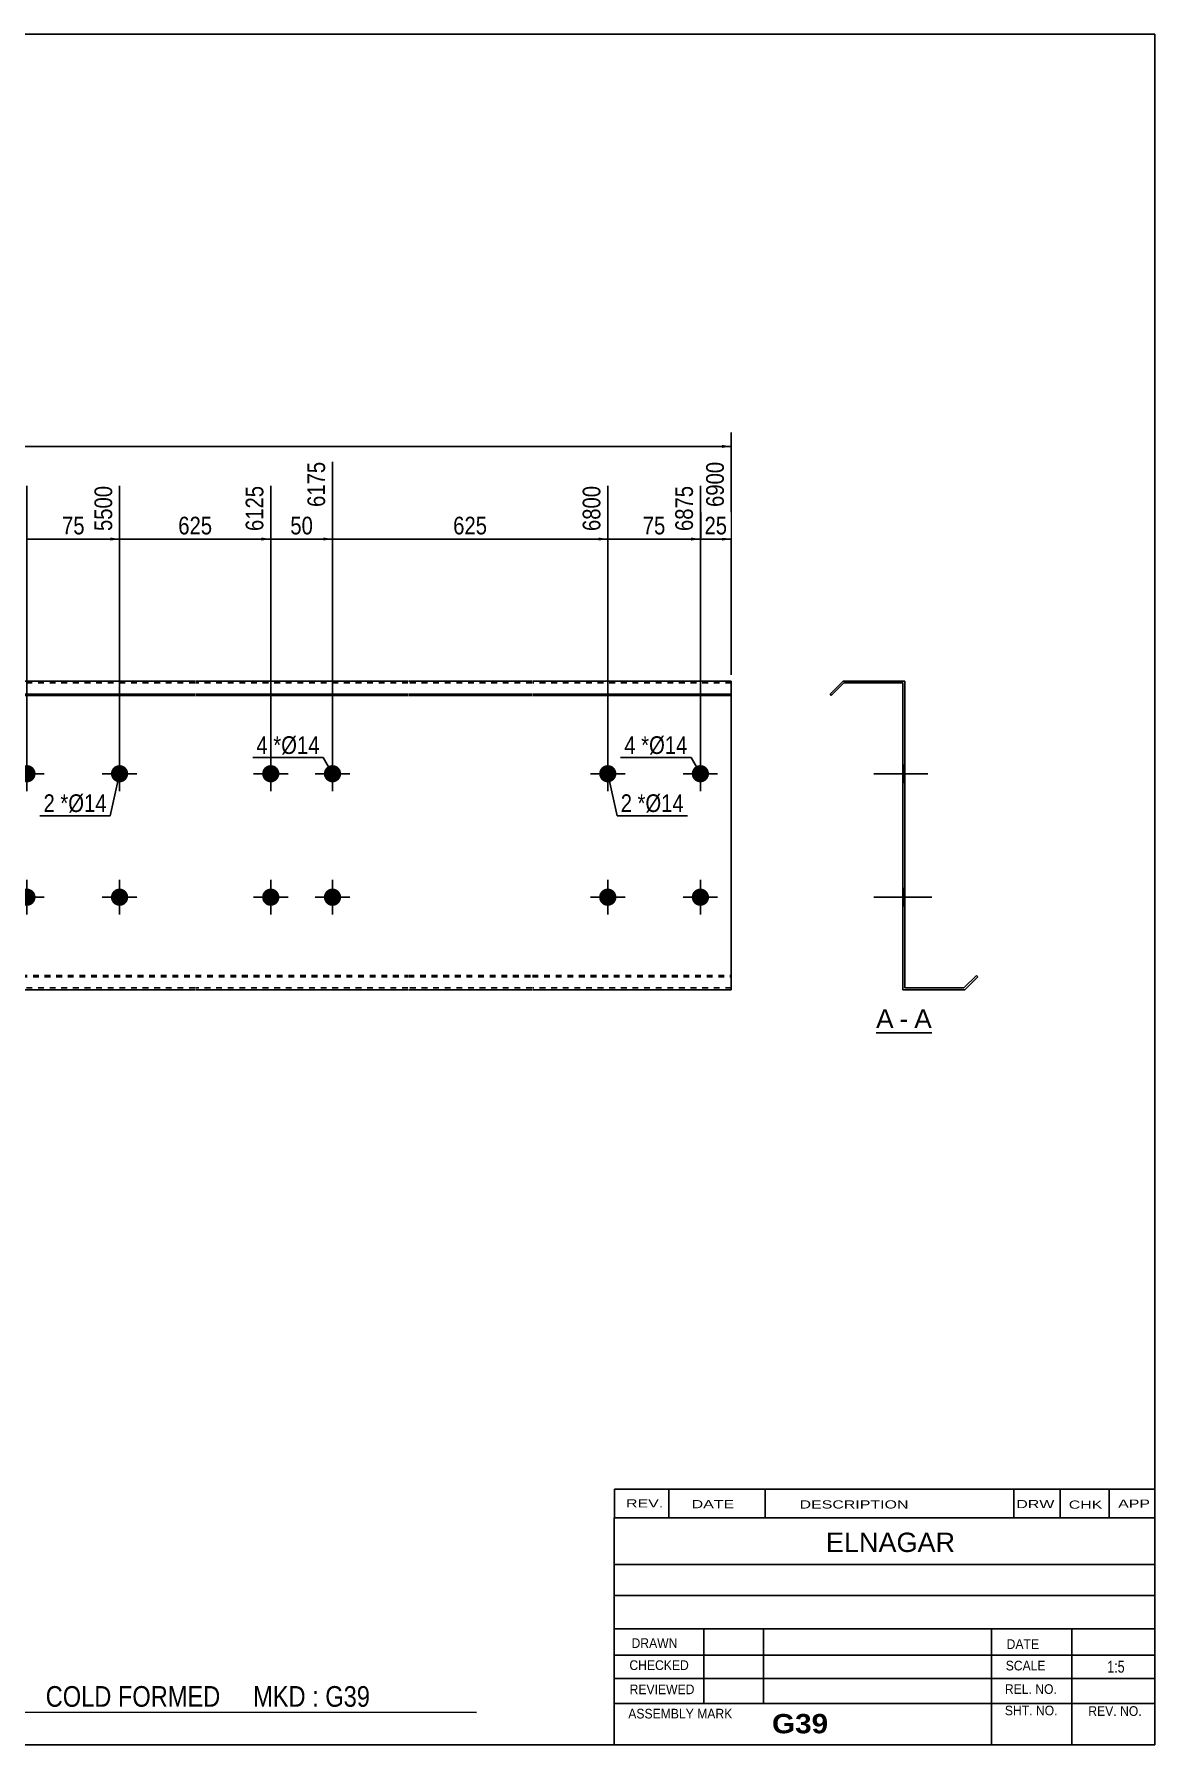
# Model space of a CAD drawing. Header units: millimetres. Extents: x -81 to 321, y -147 to 130.
# Drawn here: x 139.7 to 321.2, y -147.2 to 129.8 of the extents above; entities that cross this region are included whole.
import ezdxf

# ---------------------------------------------------------------- set-up
doc = ezdxf.new("R2010")
doc.units = ezdxf.units.MM
doc.linetypes.add('DXK_LINE_DOT1', pattern=[1.8814, 0.9407, -0.9407])
doc.styles.add('Arial', font='ARIAL.TTF', dxfattribs={"height": 0.2})
doc.styles.add('Arial Bold', font='ARIALBD.TTF', dxfattribs={"height": 0.2})
doc.styles.add('Arial Narrow', font='ARIALN.TTF', dxfattribs={"height": 0.2})

# ---------------------------------------------------------------- blocks, each defined once
blk = doc.blocks.new('Unknown-627006830-1792')
at = {"color": 5, "linetype": 'Continuous'}
for p, q in [((321.25, 129.75), (-78.75, 129.75)), ((-78.75, 129.75), (-78.75, -147.25)), ((321.25, -147.25), (321.25, 129.75)), ((-78.75, -147.25), (321.25, -147.25))]:
    blk.add_line(p, q, dxfattribs=at)
at = {"color": 174, "linetype": 'Continuous', "style": 'Arial'}
blk.add_text('Tekla structures', height=1.9102, rotation=90, dxfattribs=at).set_placement((-79.25, -146.75))
blk = doc.blocks.new('Unknown-627006830-12 - 1237')
at = {"color": 7, "linetype": 'Continuous'}
blk.add_line((276.1, -31.95), (285.13, -31.95), dxfattribs=at)
at = {"color": 0, "linetype": 'Continuous'}
blk.add_wipeout([(278.94, -31.2), (278.94, -28), (276.1, -28), (276.1, -31.2)], dxfattribs=at)
blk.add_wipeout([(281.32, -31.2), (281.32, -28), (279.9, -28), (279.9, -31.2)], dxfattribs=at)
at = {"color": 96, "linetype": 'Continuous', "style": 'Arial'}
blk.add_text('A', height=3.06, dxfattribs=at).set_placement((276.1, -31.2))
at = {"color": 0, "linetype": 'Continuous'}
blk.add_wipeout([(285.13, -31.2), (285.13, -28), (282.28, -28), (282.28, -31.2)], dxfattribs=at)
at = {"color": 96, "linetype": 'Continuous', "style": 'Arial'}
for s, p in [('-', (279.9, -31.2)), ('A', (282.28, -31.2))]:
    blk.add_text(s, height=3.06, dxfattribs=at).set_placement(p)
blk = doc.blocks.new('Part-627006830-1218 - 1203')
at = {"color": 2, "linetype": 'Continuous'}
for p, q in [((0, 25), (0, -25)), ((32.19, 25), (0, 25)), ((52.29, 25), (32.29, 25)), ((86.78, 25), (52.39, 25)), ((126.27, 25), (86.88, 25)), ((165.76, 25), (126.37, 25)), ((200.25, 25), (165.86, 25)), ((220.35, 25), (200.35, 25)), ((252.64, 25), (220.45, 25)), ((252.64, 25), (252.64, -25)), ((0, 22.88), (32.19, 22.88)), ((0, 22.67), (32.19, 22.67)), ((32.29, 22.88), (52.29, 22.88)), ((32.29, 22.67), (52.29, 22.67)), ((52.39, 22.88), (86.78, 22.88)), ((52.39, 22.67), (86.78, 22.67)), ((86.88, 22.88), (126.27, 22.88)), ((86.88, 22.67), (126.27, 22.67)), ((126.37, 22.88), (165.76, 22.88)), ((126.37, 22.67), (165.76, 22.67)), ((165.86, 22.88), (200.25, 22.88)), ((165.86, 22.67), (200.25, 22.67)), ((200.35, 22.88), (220.35, 22.88)), ((200.35, 22.67), (220.35, 22.67)), ((220.45, 22.88), (252.64, 22.88)), ((220.45, 22.67), (252.64, 22.67)), ((32.19, -25), (0, -25)), ((52.29, -25), (32.29, -25)), ((86.78, -25), (52.39, -25)), ((126.27, -25), (86.88, -25)), ((165.76, -25), (126.37, -25)), ((200.25, -25), (165.86, -25)), ((220.35, -25), (200.35, -25)), ((252.64, -25), (220.45, -25))]:
    blk.add_line(p, q, dxfattribs=at)
at = {"color": 7, "linetype": 'DXK_LINE_DOT1'}
for p, q in [((32.19, 24.7), (0, 24.7)), ((52.29, 24.7), (32.29, 24.7)), ((86.78, 24.7), (52.39, 24.7)), ((126.27, 24.7), (86.88, 24.7)), ((165.76, 24.7), (126.37, 24.7)), ((200.25, 24.7), (165.86, 24.7)), ((220.35, 24.7), (200.35, 24.7)), ((252.64, 24.7), (220.45, 24.7)), ((0, -22.67), (32.19, -22.67)), ((0, -22.88), (32.19, -22.88)), ((32.19, -24.7), (0, -24.7)), ((32.29, -22.67), (52.29, -22.67)), ((32.29, -22.88), (52.29, -22.88)), ((52.29, -24.7), (32.29, -24.7)), ((52.39, -22.67), (86.78, -22.67)), ((52.39, -22.88), (86.78, -22.88)), ((86.78, -24.7), (52.39, -24.7)), ((86.88, -22.67), (126.27, -22.67)), ((86.88, -22.88), (126.27, -22.88)), ((126.27, -24.7), (86.88, -24.7)), ((126.37, -22.67), (165.76, -22.67)), ((126.37, -22.88), (165.76, -22.88)), ((165.76, -24.7), (126.37, -24.7)), ((165.86, -22.67), (200.25, -22.67)), ((165.86, -22.88), (200.25, -22.88)), ((200.25, -24.7), (165.86, -24.7)), ((200.35, -22.67), (220.35, -22.67)), ((200.35, -22.88), (220.35, -22.88)), ((220.35, -24.7), (200.35, -24.7)), ((220.45, -22.67), (252.64, -22.67)), ((220.45, -22.88), (252.64, -22.88)), ((252.64, -24.7), (220.45, -24.7))]:
    blk.add_line(p, q, dxfattribs=at)
blk = doc.blocks.new('Bolt-627006830-1221 - 1203')
at = {"linetype": 'Continuous'}
for points in [[(139.96, -10, -1), (137.16, -10, -1)], [(249.04, -10, -1), (246.24, -10, -1)]]:
    blk.add_hatch(color=3, dxfattribs=at).paths.add_polyline_path(points)
at = {"color": 3, "linetype": 'Continuous'}
for p, q in [((138.56, -7.2), (138.56, -12.8)), ((247.64, -7.2), (247.64, -12.8)), ((141.36, -10), (135.76, -10)), ((250.44, -10), (244.84, -10))]:
    blk.add_line(p, q, dxfattribs=at)
blk = doc.blocks.new('Bolt-627006830-1222 - 1203')
at = {"linetype": 'Continuous'}
for points in [[(139.96, 10, -1), (137.16, 10, -1)], [(249.04, 10, -1), (246.24, 10, -1)]]:
    blk.add_hatch(color=3, dxfattribs=at).paths.add_polyline_path(points)
at = {"color": 3, "linetype": 'Continuous'}
for p, q in [((138.56, 12.8), (138.56, 7.2)), ((247.64, 12.8), (247.64, 7.2)), ((141.36, 10), (135.76, 10)), ((250.44, 10), (244.84, 10))]:
    blk.add_line(p, q, dxfattribs=at)
blk = doc.blocks.new('Bolt-627006830-1228 - 1203')
at = {"linetype": 'Continuous'}
for points in [[(179.45, 10, -1), (176.65, 10, -1)], [(189.45, 10, -1), (186.65, 10, -1)], [(179.45, -10, -1), (176.65, -10, -1)], [(189.45, -10, -1), (186.65, -10, -1)]]:
    blk.add_hatch(color=3, dxfattribs=at).paths.add_polyline_path(points)
at = {"color": 3, "linetype": 'Continuous'}
for p, q in [((178.05, 12.8), (178.05, 7.2)), ((188.05, 12.8), (188.05, 7.2)), ((175.25, 10), (180.85, 10)), ((185.25, 10), (190.85, 10)), ((178.05, -7.2), (178.05, -12.8)), ((188.05, -7.2), (188.05, -12.8)), ((175.25, -10), (180.85, -10)), ((185.25, -10), (190.85, -10))]:
    blk.add_line(p, q, dxfattribs=at)
blk = doc.blocks.new('Bolt-627006830-1229 - 1203')
at = {"linetype": 'Continuous'}
blk.add_hatch(color=3, dxfattribs=at).paths.add_polyline_path([(154.96, -10, -1), (152.16, -10, -1)])
at = {"color": 3, "linetype": 'Continuous'}
for p, q in [((153.56, -7.2), (153.56, -12.8)), ((150.76, -10), (156.36, -10))]:
    blk.add_line(p, q, dxfattribs=at)
blk = doc.blocks.new('Bolt-627006830-1230 - 1203')
at = {"linetype": 'Continuous'}
blk.add_hatch(color=3, dxfattribs=at).paths.add_polyline_path([(234.04, -10, -1), (231.24, -10, -1)])
at = {"color": 3, "linetype": 'Continuous'}
for p, q in [((232.64, -7.2), (232.64, -12.8)), ((229.84, -10), (235.44, -10))]:
    blk.add_line(p, q, dxfattribs=at)
blk = doc.blocks.new('Bolt-627006830-1231 - 1203')
at = {"linetype": 'Continuous'}
blk.add_hatch(color=3, dxfattribs=at).paths.add_polyline_path([(234.04, 10, -1), (231.24, 10, -1)])
at = {"color": 3, "linetype": 'Continuous'}
for p, q in [((232.64, 12.8), (232.64, 7.2)), ((235.44, 10), (229.84, 10))]:
    blk.add_line(p, q, dxfattribs=at)
blk = doc.blocks.new('Bolt-627006830-1232 - 1203')
at = {"linetype": 'Continuous'}
blk.add_hatch(color=3, dxfattribs=at).paths.add_polyline_path([(154.96, 10, -1), (152.16, 10, -1)])
at = {"color": 3, "linetype": 'Continuous'}
for p, q in [((153.56, 12.8), (153.56, 7.2)), ((156.36, 10), (150.76, 10))]:
    blk.add_line(p, q, dxfattribs=at)
blk = doc.blocks.new('Bolt-627006830-1240 - 1237')
at = {"linetype": 'Continuous'}
blk.add_hatch(color=3, dxfattribs=at).paths.add_polyline_path([(280.76, -11.4), (280.76, -8.6), (280.46, -8.6), (280.46, -11.4)])
blk.add_hatch(color=3, dxfattribs=at).paths.add_polyline_path([(280.76, -11.4), (280.76, -8.6), (280.46, -8.6), (280.46, -11.4)])
at = {"color": 3, "linetype": 'Continuous'}
for p, q in [((282.36, -10), (275.76, -10)), ((282.36, -10), (275.76, -10)), ((280.76, -8.6), (280.46, -8.6)), ((280.76, -8.6), (280.46, -8.6)), ((280.76, -11.4), (280.46, -11.4)), ((280.76, -11.4), (280.46, -11.4))]:
    blk.add_line(p, q, dxfattribs=at)
blk = doc.blocks.new('Part-627006830-1239 - 1237')
at = {"color": 2, "linetype": 'Continuous'}
for p, q in [((270.76, 25), (268.64, 22.88)), ((270.76, 25), (280.76, 25)), ((280.76, -24.7), (280.76, 25)), ((268.64, 22.88), (268.85, 22.67)), ((270.88, 24.7), (268.85, 22.67)), ((270.88, 24.7), (280.46, 24.7)), ((280.46, 24.7), (280.46, -25)), ((290.34, -24.7), (280.76, -24.7)), ((290.34, -24.7), (292.37, -22.67)), ((290.46, -25), (292.58, -22.88)), ((292.58, -22.88), (292.37, -22.67)), ((290.46, -25), (280.46, -25))]:
    blk.add_line(p, q, dxfattribs=at)
blk = doc.blocks.new('Bolt-627006830-1241 - 1237')
at = {"linetype": 'Continuous'}
blk.add_hatch(color=3, dxfattribs=at).paths.add_polyline_path([(280.76, 8.6), (280.76, 11.4), (280.46, 11.4), (280.46, 8.6)])
blk.add_hatch(color=3, dxfattribs=at).paths.add_polyline_path([(280.76, 8.6), (280.76, 11.4), (280.46, 11.4), (280.46, 8.6)])
at = {"color": 3, "linetype": 'Continuous'}
for p, q in [((280.76, 11.4), (280.46, 11.4)), ((280.76, 11.4), (280.46, 11.4)), ((282.36, 10), (275.76, 10)), ((282.36, 10), (275.76, 10)), ((280.76, 8.6), (280.46, 8.6)), ((280.76, 8.6), (280.46, 8.6))]:
    blk.add_line(p, q, dxfattribs=at)
blk = doc.blocks.new('Bolt-627006830-1242 - 1237')
at = {"linetype": 'Continuous'}
blk.add_hatch(color=3, dxfattribs=at).paths.add_polyline_path([(280.76, -11.4), (280.76, -8.6), (280.46, -8.6), (280.46, -11.4)])
blk.add_hatch(color=3, dxfattribs=at).paths.add_polyline_path([(280.76, -11.4), (280.76, -8.6), (280.46, -8.6), (280.46, -11.4)])
at = {"color": 3, "linetype": 'Continuous'}
for p, q in [((282.36, -10), (275.76, -10)), ((282.36, -10), (275.76, -10)), ((280.76, -8.6), (280.46, -8.6)), ((280.76, -8.6), (280.46, -8.6)), ((280.76, -11.4), (280.46, -11.4)), ((280.76, -11.4), (280.46, -11.4))]:
    blk.add_line(p, q, dxfattribs=at)
blk = doc.blocks.new('Bolt-627006830-1243 - 1237')
at = {"linetype": 'Continuous'}
blk.add_hatch(color=3, dxfattribs=at).paths.add_polyline_path([(280.76, 8.6), (280.76, 11.4), (280.46, 11.4), (280.46, 8.6)])
blk.add_hatch(color=3, dxfattribs=at).paths.add_polyline_path([(280.76, 8.6), (280.76, 11.4), (280.46, 11.4), (280.46, 8.6)])
at = {"color": 3, "linetype": 'Continuous'}
for p, q in [((280.76, 11.4), (280.46, 11.4)), ((280.76, 11.4), (280.46, 11.4)), ((282.36, 10), (275.76, 10)), ((282.36, 10), (275.76, 10)), ((280.76, 8.6), (280.46, 8.6)), ((280.76, 8.6), (280.46, 8.6))]:
    blk.add_line(p, q, dxfattribs=at)
blk = doc.blocks.new('Bolt-627006830-1244 - 1237')
at = {"linetype": 'Continuous'}
for points in [[(280.76, 8.6), (280.76, 11.4), (280.46, 11.4), (280.46, 8.6)], [(280.76, 8.6), (280.76, 11.4), (280.46, 11.4), (280.46, 8.6)], [(280.76, -11.4), (280.76, -8.6), (280.46, -8.6), (280.46, -11.4)], [(280.76, -11.4), (280.76, -8.6), (280.46, -8.6), (280.46, -11.4)]]:
    blk.add_hatch(color=3, dxfattribs=at).paths.add_polyline_path(points)
at = {"color": 3, "linetype": 'Continuous'}
for p, q in [((280.46, 11.4), (280.76, 11.4)), ((280.46, 11.4), (280.76, 11.4)), ((277.86, 10), (284.46, 10)), ((277.86, 10), (284.46, 10)), ((280.46, 8.6), (280.76, 8.6)), ((280.46, 8.6), (280.76, 8.6)), ((277.86, -10), (284.46, -10)), ((277.86, -10), (284.46, -10)), ((280.46, -8.6), (280.76, -8.6)), ((280.46, -8.6), (280.76, -8.6)), ((280.46, -11.4), (280.76, -11.4)), ((280.46, -11.4), (280.76, -11.4))]:
    blk.add_line(p, q, dxfattribs=at)
blk = doc.blocks.new('Bolt-627006830-1245 - 1237')
at = {"linetype": 'Continuous'}
blk.add_hatch(color=3, dxfattribs=at).paths.add_polyline_path([(280.76, -11.4), (280.76, -8.6), (280.46, -8.6), (280.46, -11.4)])
at = {"color": 3, "linetype": 'Continuous'}
for p, q in [((278.56, -10), (285.16, -10)), ((280.46, -8.6), (280.76, -8.6)), ((280.46, -11.4), (280.76, -11.4))]:
    blk.add_line(p, q, dxfattribs=at)
blk = doc.blocks.new('Bolt-627006830-1246 - 1237')
at = {"linetype": 'Continuous'}
blk.add_hatch(color=3, dxfattribs=at).paths.add_polyline_path([(280.76, -11.4), (280.76, -8.6), (280.46, -8.6), (280.46, -11.4)])
at = {"color": 3, "linetype": 'Continuous'}
for p, q in [((278.56, -10), (285.16, -10)), ((280.46, -8.6), (280.76, -8.6)), ((280.46, -11.4), (280.76, -11.4))]:
    blk.add_line(p, q, dxfattribs=at)
blk = doc.blocks.new('Bolt-627006830-1247 - 1237')
at = {"linetype": 'Continuous'}
blk.add_hatch(color=3, dxfattribs=at).paths.add_polyline_path([(280.76, 8.6), (280.76, 11.4), (280.46, 11.4), (280.46, 8.6)])
at = {"color": 3, "linetype": 'Continuous'}
for p, q in [((280.76, 11.4), (280.46, 11.4)), ((282.36, 10), (275.76, 10)), ((280.76, 8.6), (280.46, 8.6))]:
    blk.add_line(p, q, dxfattribs=at)
blk = doc.blocks.new('Bolt-627006830-1248 - 1237')
at = {"linetype": 'Continuous'}
blk.add_hatch(color=3, dxfattribs=at).paths.add_polyline_path([(280.76, 8.6), (280.76, 11.4), (280.46, 11.4), (280.46, 8.6)])
at = {"color": 3, "linetype": 'Continuous'}
for p, q in [((280.76, 11.4), (280.46, 11.4)), ((282.36, 10), (275.76, 10)), ((280.76, 8.6), (280.46, 8.6))]:
    blk.add_line(p, q, dxfattribs=at)
blk = doc.blocks.new('Bolt-627006830-1249 - 1237')
at = {"linetype": 'Continuous'}
for points in [[(280.76, 8.6), (280.76, 11.4), (280.46, 11.4), (280.46, 8.6)], [(280.76, 8.6), (280.76, 11.4), (280.46, 11.4), (280.46, 8.6)], [(280.76, -11.4), (280.76, -8.6), (280.46, -8.6), (280.46, -11.4)], [(280.76, -11.4), (280.76, -8.6), (280.46, -8.6), (280.46, -11.4)]]:
    blk.add_hatch(color=3, dxfattribs=at).paths.add_polyline_path(points)
at = {"color": 3, "linetype": 'Continuous'}
for p, q in [((280.46, 11.4), (280.76, 11.4)), ((280.46, 11.4), (280.76, 11.4)), ((277.86, 10), (284.46, 10)), ((277.86, 10), (284.46, 10)), ((280.46, 8.6), (280.76, 8.6)), ((280.46, 8.6), (280.76, 8.6)), ((277.86, -10), (284.46, -10)), ((277.86, -10), (284.46, -10)), ((280.46, -8.6), (280.76, -8.6)), ((280.46, -8.6), (280.76, -8.6)), ((280.46, -11.4), (280.76, -11.4)), ((280.46, -11.4), (280.76, -11.4))]:
    blk.add_line(p, q, dxfattribs=at)
blk = doc.blocks.new('Bolt-627006830-1250 - 1237')
at = {"linetype": 'Continuous'}
blk.add_hatch(color=3, dxfattribs=at).paths.add_polyline_path([(280.76, -11.4), (280.76, -8.6), (280.46, -8.6), (280.46, -11.4)])
at = {"color": 3, "linetype": 'Continuous'}
for p, q in [((278.56, -10), (285.16, -10)), ((280.46, -8.6), (280.76, -8.6)), ((280.46, -11.4), (280.76, -11.4))]:
    blk.add_line(p, q, dxfattribs=at)
blk = doc.blocks.new('Bolt-627006830-1251 - 1237')
at = {"linetype": 'Continuous'}
blk.add_hatch(color=3, dxfattribs=at).paths.add_polyline_path([(280.76, -11.4), (280.76, -8.6), (280.46, -8.6), (280.46, -11.4)])
at = {"color": 3, "linetype": 'Continuous'}
for p, q in [((278.56, -10), (285.16, -10)), ((280.46, -8.6), (280.76, -8.6)), ((280.46, -11.4), (280.76, -11.4))]:
    blk.add_line(p, q, dxfattribs=at)
blk = doc.blocks.new('Bolt-627006830-1252 - 1237')
at = {"linetype": 'Continuous'}
blk.add_hatch(color=3, dxfattribs=at).paths.add_polyline_path([(280.76, 8.6), (280.76, 11.4), (280.46, 11.4), (280.46, 8.6)])
at = {"color": 3, "linetype": 'Continuous'}
for p, q in [((280.76, 11.4), (280.46, 11.4)), ((282.36, 10), (275.76, 10)), ((280.76, 8.6), (280.46, 8.6))]:
    blk.add_line(p, q, dxfattribs=at)
blk = doc.blocks.new('Bolt-627006830-1253 - 1237')
at = {"linetype": 'Continuous'}
blk.add_hatch(color=3, dxfattribs=at).paths.add_polyline_path([(280.76, 8.6), (280.76, 11.4), (280.46, 11.4), (280.46, 8.6)])
at = {"color": 3, "linetype": 'Continuous'}
for p, q in [((280.76, 11.4), (280.46, 11.4)), ((282.36, 10), (275.76, 10)), ((280.76, 8.6), (280.46, 8.6))]:
    blk.add_line(p, q, dxfattribs=at)
blk = doc.blocks.new('StraightDimension-627006830-1350 - 1203')
at = {"linetype": 'Continuous'}
for points in [[(1.5, 62.75), (0, 63), (1.5, 63.25)], [(251.14, 63.25), (252.64, 63), (251.14, 62.75)]]:
    blk.add_hatch(color=7, dxfattribs=at).paths.add_polyline_path(points)
at = {"color": 7, "linetype": 'Continuous'}
for p, q in [((0, 26), (0, 65.25)), ((252.64, 26), (252.64, 65.25)), ((0, 63), (252.64, 63))]:
    blk.add_line(p, q, dxfattribs=at)
at = {"color": 0}
blk.add_wipeout([(130.58, 63.15), (130.58, 67.35), (122.06, 67.35), (122.06, 63.15)], dxfattribs=at)
at = {"color": 3, "style": 'Arial Narrow'}
blk.add_text('6900', height=2.863, dxfattribs=at).set_placement((122.66, 63.75))
blk = doc.blocks.new('StraightDimension-627006830-1265 - 1203')
at = {"linetype": 'Continuous'}
blk.add_hatch(color=7, dxfattribs=at).paths.add_polyline_path([(251.14, 48.25), (252.64, 48), (251.14, 47.75)])
at = {"color": 7, "linetype": 'Continuous'}
for p, q in [((252.64, 26), (252.64, 60.51)), ((247.64, 11), (247.64, 56.61)), ((247.64, 48), (252.64, 48))]:
    blk.add_line(p, q, dxfattribs=at)
at = {"color": 0}
blk.add_wipeout([(252.57, 48.15), (252.57, 52.35), (247.71, 52.35), (247.71, 48.15)], dxfattribs=at)
at = {"color": 0, "linetype": 'Continuous'}
blk.add_wipeout([(252.04, 61.11), (247.84, 61.11), (247.84, 52.6), (252.04, 52.6)], dxfattribs=at)
at = {"color": 3, "linetype": 'Continuous', "style": 'Arial Narrow'}
blk.add_text('6900', height=2.863, rotation=90.0002, dxfattribs=at).set_placement((251.44, 53.2))
at = {"color": 3, "style": 'Arial Narrow'}
blk.add_text('25', height=2.863, dxfattribs=at).set_placement((248.31, 48.75))
blk = doc.blocks.new('StraightDimension-627006830-1266 - 1203')
at = {"linetype": 'Continuous'}
blk.add_hatch(color=7, dxfattribs=at).paths.add_polyline_path([(246.14, 48.25), (247.64, 48), (246.14, 47.75)])
at = {"color": 7, "linetype": 'Continuous'}
for p, q in [((232.64, 11), (232.64, 56.61)), ((247.64, 11), (247.64, 56.61)), ((232.64, 48), (247.64, 48))]:
    blk.add_line(p, q, dxfattribs=at)
at = {"color": 0}
blk.add_wipeout([(242.57, 48.15), (242.57, 52.35), (237.71, 52.35), (237.71, 48.15)], dxfattribs=at)
at = {"color": 0, "linetype": 'Continuous'}
blk.add_wipeout([(247.04, 57.21), (242.84, 57.21), (242.84, 48.7), (247.04, 48.7)], dxfattribs=at)
at = {"color": 3, "linetype": 'Continuous', "style": 'Arial Narrow'}
blk.add_text('6875', height=2.863, rotation=90.0002, dxfattribs=at).set_placement((246.44, 49.3))
at = {"color": 3, "style": 'Arial Narrow'}
blk.add_text('75', height=2.863, dxfattribs=at).set_placement((238.31, 48.75))
blk = doc.blocks.new('StraightDimension-627006830-1267 - 1203')
at = {"linetype": 'Continuous'}
blk.add_hatch(color=7, dxfattribs=at).paths.add_polyline_path([(231.14, 48.25), (232.64, 48), (231.14, 47.75)])
at = {"color": 7, "linetype": 'Continuous'}
for p, q in [((188.05, 11), (188.05, 60.51)), ((232.64, 11), (232.64, 56.61)), ((188.05, 48), (232.64, 48))]:
    blk.add_line(p, q, dxfattribs=at)
at = {"color": 0, "linetype": 'Continuous'}
blk.add_wipeout([(232.04, 57.21), (227.84, 57.21), (227.84, 48.7), (232.04, 48.7)], dxfattribs=at)
at = {"color": 0}
blk.add_wipeout([(213.69, 48.15), (213.69, 52.35), (207, 52.35), (207, 48.15)], dxfattribs=at)
at = {"color": 3, "linetype": 'Continuous', "style": 'Arial Narrow'}
blk.add_text('6800', height=2.863, rotation=90.0002, dxfattribs=at).set_placement((231.44, 49.3))
at = {"color": 3, "style": 'Arial Narrow'}
blk.add_text('625', height=2.863, dxfattribs=at).set_placement((207.6, 48.75))
blk = doc.blocks.new('StraightDimension-627006830-1268 - 1203')
at = {"linetype": 'Continuous'}
blk.add_hatch(color=7, dxfattribs=at).paths.add_polyline_path([(186.55, 48.25), (188.05, 48), (186.55, 47.75)])
at = {"color": 7, "linetype": 'Continuous'}
for p, q in [((188.05, 11), (188.05, 60.51)), ((178.05, 11), (178.05, 56.61)), ((178.05, 48), (188.05, 48))]:
    blk.add_line(p, q, dxfattribs=at)
at = {"color": 0}
blk.add_wipeout([(185.48, 48.15), (185.48, 52.35), (180.62, 52.35), (180.62, 48.15)], dxfattribs=at)
at = {"color": 0, "linetype": 'Continuous'}
blk.add_wipeout([(187.45, 61.11), (183.25, 61.11), (183.25, 52.6), (187.45, 52.6)], dxfattribs=at)
at = {"color": 3, "linetype": 'Continuous', "style": 'Arial Narrow'}
blk.add_text('6175', height=2.863, rotation=90.0002, dxfattribs=at).set_placement((186.85, 53.2))
at = {"color": 3, "style": 'Arial Narrow'}
blk.add_text('50', height=2.863, dxfattribs=at).set_placement((181.22, 48.75))
blk = doc.blocks.new('StraightDimension-627006830-1269 - 1203')
at = {"linetype": 'Continuous'}
blk.add_hatch(color=7, dxfattribs=at).paths.add_polyline_path([(176.55, 48.25), (178.05, 48), (176.55, 47.75)])
at = {"color": 7, "linetype": 'Continuous'}
for p, q in [((153.56, 11), (153.56, 56.61)), ((178.05, 11), (178.05, 56.61)), ((153.56, 48), (178.05, 48))]:
    blk.add_line(p, q, dxfattribs=at)
at = {"color": 0, "linetype": 'Continuous'}
blk.add_wipeout([(177.45, 57.21), (173.25, 57.21), (173.25, 48.7), (177.45, 48.7)], dxfattribs=at)
at = {"color": 0}
blk.add_wipeout([(169.15, 48.15), (169.15, 52.35), (162.47, 52.35), (162.47, 48.15)], dxfattribs=at)
at = {"color": 3, "linetype": 'Continuous', "style": 'Arial Narrow'}
blk.add_text('6125', height=2.863, rotation=90.0002, dxfattribs=at).set_placement((176.85, 49.3))
at = {"color": 3, "style": 'Arial Narrow'}
blk.add_text('625', height=2.863, dxfattribs=at).set_placement((163.07, 48.75))
blk = doc.blocks.new('StraightDimension-627006830-1270 - 1203')
at = {"linetype": 'Continuous'}
blk.add_hatch(color=7, dxfattribs=at).paths.add_polyline_path([(152.06, 48.25), (153.56, 48), (152.06, 47.75)])
at = {"color": 7, "linetype": 'Continuous'}
for p, q in [((138.56, 11), (138.56, 56.61)), ((153.56, 11), (153.56, 56.61)), ((138.56, 48), (153.56, 48))]:
    blk.add_line(p, q, dxfattribs=at)
at = {"color": 0}
blk.add_wipeout([(148.49, 48.15), (148.49, 52.35), (143.64, 52.35), (143.64, 48.15)], dxfattribs=at)
at = {"color": 0, "linetype": 'Continuous'}
blk.add_wipeout([(152.96, 57.21), (148.76, 57.21), (148.76, 48.7), (152.96, 48.7)], dxfattribs=at)
at = {"color": 3, "linetype": 'Continuous', "style": 'Arial Narrow'}
blk.add_text('5500', height=2.863, rotation=90.0002, dxfattribs=at).set_placement((152.36, 49.3))
at = {"color": 3, "style": 'Arial Narrow'}
blk.add_text('75', height=2.863, dxfattribs=at).set_placement((144.24, 48.75))
blk = doc.blocks.new('CBS_CALLOFF-627006830-1820')
at = {"color": 7, "linetype": 'Continuous'}
blk.add_line((95.13, -141.98), (211.36, -142), dxfattribs=at)
at = {"color": 3, "linetype": 'Continuous', "style": 'Arial Narrow'}
blk.add_text('QTY= 5 Nos.      COLD FORMED     MKD : G39', height=3.3405, dxfattribs=at).set_placement((112.99, -141.09))
blk = doc.blocks.new('CBS_NAME_BLOG-627006830-1821')
at = {"color": 7, "linetype": 'Continuous'}
for p, q in [((233.66, -110.5), (321.18, -110.5)), ((233.66, -147.21), (233.66, -110.5)), ((233.66, -118.04), (321.18, -118.04)), ((233.73, -123.09), (321.25, -123.09)), ((233.66, -128.46), (321.18, -128.46)), ((248.18, -140.57), (248.18, -128.47)), ((257.87, -140.54), (257.87, -128.47)), ((294.78, -147.21), (294.78, -128.48)), ((307.83, -147.21), (307.83, -128.47)), ((233.67, -132.76), (321.25, -132.74)), ((233.66, -136.51), (321.18, -136.51)), ((233.66, -140.55), (321.18, -140.55)), ((233.66, -147.25), (321.25, -147.25))]:
    blk.add_line(p, q, dxfattribs=at)
at = {"color": 3, "linetype": 'Continuous', "style": 'Arial'}
blk.add_text('ELNAGAR', height=3.133, dxfattribs=at).set_placement((267.98, -116.03))
at = {"color": 3, "linetype": 'Continuous'}
for s, height, style, width, p in [('DRAWN', 1.566, 'Arial', 0.9, (236.49, -131.57)), ('DATE', 1.566, 'Arial', 0.9, (297.25, -131.73)), ('CHECKED', 1.566, 'Arial', 0.9, (236.14, -135.14)), ('SCALE', 1.566, 'Arial', 0.9, (297.1, -135.21)), ('1:5', 1.957, 'Arial Narrow', 0.9, (313.55, -135.57)), ('REVIEWED', 1.566, 'Arial', 0.9, (236.18, -139.06)), ('REL. NO.', 1.566, 'Arial', 0.9, (296.96, -139.01)), ('SHT. NO.', 1.566, 'Arial', 0.9, (296.96, -142.48)), ('REV. NO.', 1.566, 'Arial', 0.9, (310.48, -142.57)), ('ASSEMBLY MARK', 1.5663, 'Arial', 0.9, (235.96, -142.99)), ('G39', 3.131, 'Arial Bold', 1.1, (259.24, -145.39))]:
    blk.add_text(s, height=height, dxfattribs=dict(at, style=style, width=width)).set_placement(p)
blk = doc.blocks.new('CBS_REVISION-627006830-1822')
at = {"color": 7, "linetype": 'Continuous'}
for p, q in [((233.74, -105.87), (321.24, -105.87)), ((233.74, -105.87), (233.74, -110.5)), ((242.54, -105.87), (242.54, -110.5)), ((258.13, -105.87), (258.13, -110.44)), ((298.39, -105.87), (298.39, -110.5)), ((305.93, -105.87), (305.93, -110.5)), ((313.88, -105.87), (313.88, -110.5)), ((233.74, -110.5), (321.24, -110.5))]:
    blk.add_line(p, q, dxfattribs=at)
at = {"color": 7, "style": 'Arial Narrow', "width": 1.7}
for s, height, p in [('REV.', 1.326, (235.6, -108.82)), ('DATE', 1.326, (246.23, -108.94)), ('DESCRIPTION', 1.3257, (263.71, -108.99)), ('DRW', 1.326, (298.82, -108.93)), ('CHK', 1.326, (307.31, -109.02)), ('APP', 1.326, (315.31, -108.87))]:
    blk.add_text(s, height=height, dxfattribs=at).set_placement(p)
blk = doc.blocks.new('MarkSet-627006830-1369 - 1203')
at = {"color": 0}
blk.add_wipeout([(237.15, 13.2), (237.15, 16.2), (235.32, 16.2), (235.32, 13.2)], dxfattribs=at)
blk.add_wipeout([(237.15, 13.2), (237.15, 16.2), (235.32, 16.2), (235.32, 13.2)], dxfattribs=at)
blk.add_wipeout([(239.33, 13.2), (239.33, 16.2), (238.05, 16.2), (238.05, 13.2)], dxfattribs=at)
blk.add_wipeout([(239.33, 13.2), (239.33, 16.2), (238.05, 16.2), (238.05, 13.2)], dxfattribs=at)
at = {"color": 3, "style": 'Arial Narrow'}
blk.add_text('4', height=2.86, dxfattribs=at).set_placement((235.32, 13.2))
at = {"color": 0}
blk.add_wipeout([(245.54, 13.2), (245.54, 16.2), (239.33, 16.2), (239.33, 13.2)], dxfattribs=at)
blk.add_wipeout([(245.54, 13.2), (245.54, 16.2), (239.33, 16.2), (239.33, 13.2)], dxfattribs=at)
at = {"color": 7, "linetype": 'Continuous'}
for p in [(234.72, 12.6), (247.64, 10)]:
    blk.add_line(p, (246.14, 12.6), dxfattribs=at)
at = {"color": 3, "style": 'Arial Narrow'}
for s, height, p in [('*', 2.86, (238.05, 13.2)), ('Ø14', 2.863, (239.33, 13.2))]:
    blk.add_text(s, height=height, dxfattribs=at).set_placement(p)
blk = doc.blocks.new('MarkSet-627006830-1384 - 1203')
at = {"color": 0}
blk.add_wipeout([(143.07, 3.8), (143.07, 6.8), (141.24, 6.8), (141.24, 3.8)], dxfattribs=at)
blk.add_wipeout([(143.07, 3.8), (143.07, 6.8), (141.24, 6.8), (141.24, 3.8)], dxfattribs=at)
blk.add_wipeout([(145.25, 3.8), (145.25, 6.8), (143.97, 6.8), (143.97, 3.8)], dxfattribs=at)
blk.add_wipeout([(145.25, 3.8), (145.25, 6.8), (143.97, 6.8), (143.97, 3.8)], dxfattribs=at)
at = {"color": 3, "style": 'Arial Narrow'}
blk.add_text('2', height=2.86, dxfattribs=at).set_placement((141.24, 3.8))
at = {"color": 0}
blk.add_wipeout([(151.46, 3.8), (151.46, 6.8), (145.25, 6.8), (145.25, 3.8)], dxfattribs=at)
blk.add_wipeout([(151.46, 3.8), (151.46, 6.8), (145.25, 6.8), (145.25, 3.8)], dxfattribs=at)
at = {"color": 7, "linetype": 'Continuous'}
for p in [(153.56, 10), (140.64, 3.2)]:
    blk.add_line(p, (152.06, 3.2), dxfattribs=at)
at = {"color": 3, "style": 'Arial Narrow'}
for s, height, p in [('*', 2.86, (143.97, 3.8)), ('Ø14', 2.863, (145.25, 3.8))]:
    blk.add_text(s, height=height, dxfattribs=at).set_placement(p)
blk = doc.blocks.new('MarkSet-627006830-1389 - 1203')
at = {"color": 0}
blk.add_wipeout([(236.57, 3.8), (236.57, 6.8), (234.74, 6.8), (234.74, 3.8)], dxfattribs=at)
blk.add_wipeout([(236.57, 3.8), (236.57, 6.8), (234.74, 6.8), (234.74, 3.8)], dxfattribs=at)
at = {"color": 7, "linetype": 'Continuous'}
blk.add_line((232.64, 10), (234.14, 3.2), dxfattribs=at)
at = {"color": 0}
blk.add_wipeout([(238.74, 3.8), (238.74, 6.8), (237.47, 6.8), (237.47, 3.8)], dxfattribs=at)
blk.add_wipeout([(238.74, 3.8), (238.74, 6.8), (237.47, 6.8), (237.47, 3.8)], dxfattribs=at)
at = {"color": 3, "style": 'Arial Narrow'}
blk.add_text('2', height=2.86, dxfattribs=at).set_placement((234.74, 3.8))
at = {"color": 0}
blk.add_wipeout([(244.96, 3.8), (244.96, 6.8), (238.74, 6.8), (238.74, 3.8)], dxfattribs=at)
blk.add_wipeout([(244.96, 3.8), (244.96, 6.8), (238.74, 6.8), (238.74, 3.8)], dxfattribs=at)
at = {"color": 7, "linetype": 'Continuous'}
blk.add_line((234.14, 3.2), (245.56, 3.2), dxfattribs=at)
at = {"color": 3, "style": 'Arial Narrow'}
for s, height, p in [('*', 2.86, (237.47, 3.8)), ('Ø14', 2.863, (238.74, 3.8))]:
    blk.add_text(s, height=height, dxfattribs=at).set_placement(p)
blk = doc.blocks.new('Mark-627006830-1393 - 1203')
at = {"color": 0}
blk.add_wipeout([(177.56, 13.2), (177.56, 16.2), (175.73, 16.2), (175.73, 13.2)], dxfattribs=at)
blk.add_wipeout([(177.56, 13.2), (177.56, 16.2), (175.73, 16.2), (175.73, 13.2)], dxfattribs=at)
blk.add_wipeout([(179.74, 13.2), (179.74, 16.2), (178.46, 16.2), (178.46, 13.2)], dxfattribs=at)
blk.add_wipeout([(179.74, 13.2), (179.74, 16.2), (178.46, 16.2), (178.46, 13.2)], dxfattribs=at)
at = {"color": 3, "style": 'Arial Narrow'}
blk.add_text('4', height=2.86, dxfattribs=at).set_placement((175.73, 13.2))
at = {"color": 0}
blk.add_wipeout([(185.95, 13.2), (185.95, 16.2), (179.74, 16.2), (179.74, 13.2)], dxfattribs=at)
blk.add_wipeout([(185.95, 13.2), (185.95, 16.2), (179.74, 16.2), (179.74, 13.2)], dxfattribs=at)
at = {"color": 7, "linetype": 'Continuous'}
for p in [(175.13, 12.6), (188.05, 10)]:
    blk.add_line(p, (186.55, 12.6), dxfattribs=at)
at = {"color": 3, "style": 'Arial Narrow'}
for s, height, p in [('*', 2.86, (178.46, 13.2)), ('Ø14', 2.863, (179.74, 13.2))]:
    blk.add_text(s, height=height, dxfattribs=at).set_placement(p)

msp = doc.modelspace()

# ---------------------------------------------------------------- block references
for name in ['Unknown-627006830-1792', 'Part-627006830-1218 - 1203', 'Part-627006830-1239 - 1237', 'Bolt-627006830-1222 - 1203', 'Bolt-627006830-1232 - 1203', 'Bolt-627006830-1228 - 1203', 'Bolt-627006830-1231 - 1203', 'Bolt-627006830-1241 - 1237', 'Bolt-627006830-1243 - 1237', 'Bolt-627006830-1247 - 1237', 'Bolt-627006830-1248 - 1237', 'Bolt-627006830-1252 - 1237', 'Bolt-627006830-1253 - 1237', 'Bolt-627006830-1244 - 1237', 'Bolt-627006830-1249 - 1237', 'Bolt-627006830-1221 - 1203', 'Bolt-627006830-1229 - 1203', 'Bolt-627006830-1230 - 1203', 'Bolt-627006830-1240 - 1237', 'Bolt-627006830-1242 - 1237', 'Bolt-627006830-1245 - 1237', 'Bolt-627006830-1246 - 1237', 'Bolt-627006830-1250 - 1237', 'Bolt-627006830-1251 - 1237', 'CBS_REVISION-627006830-1822', 'CBS_NAME_BLOG-627006830-1821', 'CBS_CALLOFF-627006830-1820']:
    msp.add_blockref(name, (0, 0))

# ---------------------------------------------------------------- next in the draw order: block references
for name in ['StraightDimension-627006830-1350 - 1203', 'Unknown-627006830-12 - 1237']:
    msp.add_blockref(name, (0, 0))

# ---------------------------------------------------------------- next in the draw order: block references
msp.add_blockref('StraightDimension-627006830-1265 - 1203', (0, 0))

# ---------------------------------------------------------------- next in the draw order: block references
msp.add_blockref('StraightDimension-627006830-1266 - 1203', (0, 0))

# ---------------------------------------------------------------- next in the draw order: block references
for name in ['StraightDimension-627006830-1267 - 1203', 'MarkSet-627006830-1369 - 1203']:
    msp.add_blockref(name, (0, 0))

# ---------------------------------------------------------------- next in the draw order: block references
for name in ['StraightDimension-627006830-1268 - 1203', 'MarkSet-627006830-1389 - 1203']:
    msp.add_blockref(name, (0, 0))

# ---------------------------------------------------------------- next in the draw order: block references
msp.add_blockref('StraightDimension-627006830-1269 - 1203', (0, 0))

# ---------------------------------------------------------------- next in the draw order: block references
for name in ['StraightDimension-627006830-1270 - 1203', 'Mark-627006830-1393 - 1203']:
    msp.add_blockref(name, (0, 0))

# ---------------------------------------------------------------- next in the draw order: block references
msp.add_blockref('MarkSet-627006830-1384 - 1203', (0, 0))

doc.saveas('drawing.dxf')
